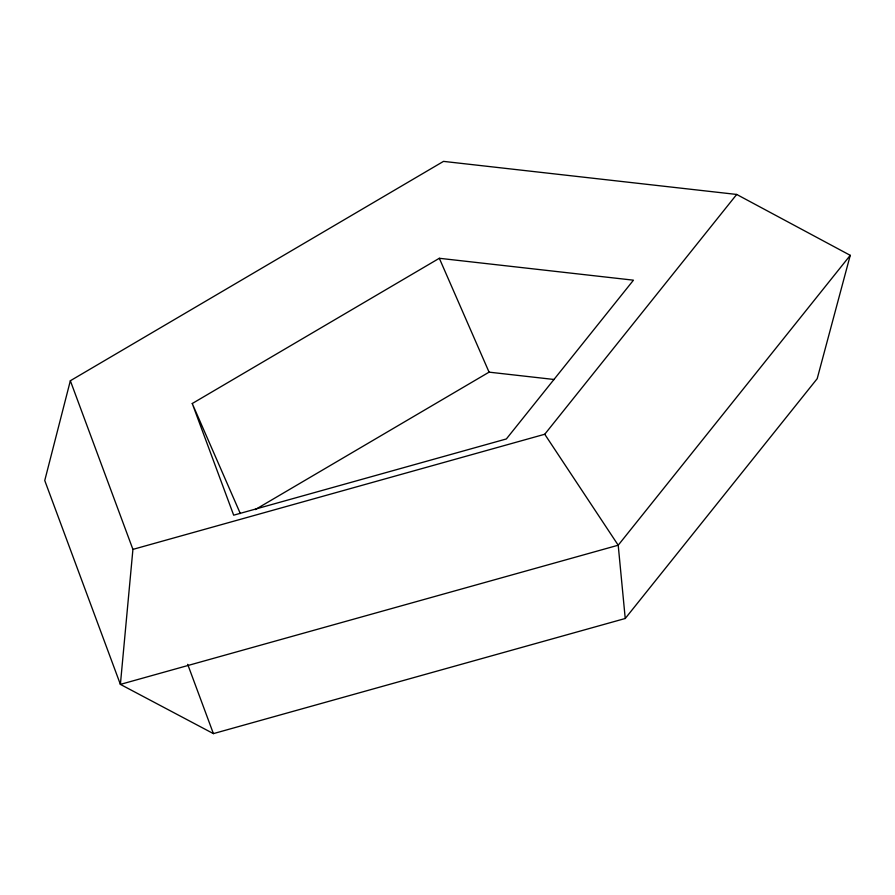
<?xml version="1.0" encoding="UTF-8"?>
<svg xmlns="http://www.w3.org/2000/svg" width="895" height="895" viewBox="0 0 895 895"><rect width="100%" height="100%" fill="white"/><g stroke="black" fill="none" stroke-linecap="round" stroke-linejoin="round"><path stroke-width="1.34" d="M70.347 380.744L132.919 549.385L120.389 684.384L213.402 733.62L625.236 618.49L817.191 378.686L850.25 255.332L736.697 194.45L443.506 161.38L70.347 380.744L44.75 480.525L120.389 684.384L618.21 545.212L850.25 255.332M132.919 549.385L544.742 434.254L736.697 194.45M192.246 403.522L439.322 258.286L633.459 280.18L506.357 438.953L233.673 515.184L192.246 403.522L240.319 513.551M255.254 509.602L489.073 372.152L554.24 379.502M544.742 434.254L618.21 545.212L625.236 618.49M439.322 258.286L489.073 372.152M187.693 664.336L213.402 733.62"/></g></svg>
